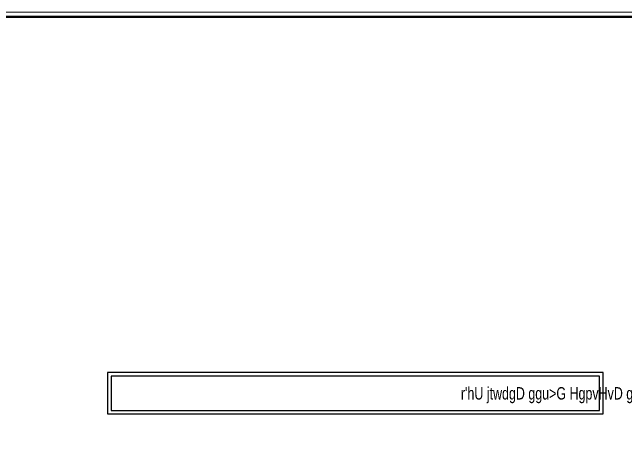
# Model space of a CAD drawing. Header units: inches. Extents: x -351 to 2582, y -266 to 144.
# Drawn here: x 500.42 to 512.62, y -55.55 to -47.01 of the extents above; entities that cross this region are included whole.
import ezdxf

# ---------------------------------------------------------------- set-up
doc = ezdxf.new("R2010")
doc.units = ezdxf.units.IN
doc.header["$MEASUREMENT"] = 0
doc.layers.add('Frame', color=43, linetype='Continuous', lineweight=9)
doc.layers.add('Text 2', color=7, linetype='Continuous', lineweight=9)
doc.layers.add('LOGO', color=7, linetype='Continuous')
doc.layers.add('Title Block', color=7, linetype='Continuous')
doc.styles.add('SOSA', font='sosa.shx', dxfattribs={"width": 0.75})

# ---------------------------------------------------------------- blocks, each defined once
blk = doc.blocks.new('A$C7E5B4212')
at = {"layer": 'LOGO', "const_width": 0.05}
blk.add_lwpolyline([(0.832, 0.832), (41.132, 0.832), (41.132, 29.382), (0.832, 29.382)], close=True, dxfattribs=at)
blk = doc.blocks.new('ttwttt')
at = {"layer": 'LOGO', "color": 240, "lineweight": -2}
blk.add_line((52.884, 37.5), (-0.13, 37.5), dxfattribs=at)
at = {"layer": 'LOGO', "xscale": 1.309217692210943, "yscale": 1.309217692210943, "zscale": 1.309217692210943}
blk.add_blockref('A$C7E5B4212', (-1.089, -1.089), dxfattribs=at)

msp = doc.modelspace()

# ---------------------------------------------------------------- linework, layer by layer
msp.add_lwpolyline([(512.096, -54.24), (502.386, -54.24), (502.386, -54.922), (512.096, -54.922)], close=True)
at = {"layer": 'Title Block', "color": 1}
msp.add_lwpolyline([(512.166, -54.17), (502.316, -54.17), (502.316, -54.992), (512.166, -54.992)], close=True, dxfattribs=at)

# ---------------------------------------------------------------- block references
at = {"layer": 'Frame', "xscale": 0.7264620046856759, "yscale": 0.7264620046856759, "zscale": 0.7264620046856759}
msp.add_blockref('ttwttt', (480.121, -74.25), dxfattribs=at)

# ---------------------------------------------------------------- texts
at = {"layer": 'Text 2', "lineweight": 25, "ltscale": 0.5, "insert": (511.872, -54.621), "char_height": 0.24683, "attachment_point": 5, "style": 'SOSA'}
msp.add_mtext("\\A1;r'hU jtwdgD ggu>G HgpvHvD gg\\{]Hv Hgohv\\{D", dxfattribs=at)

doc.saveas('drawing.dxf')
